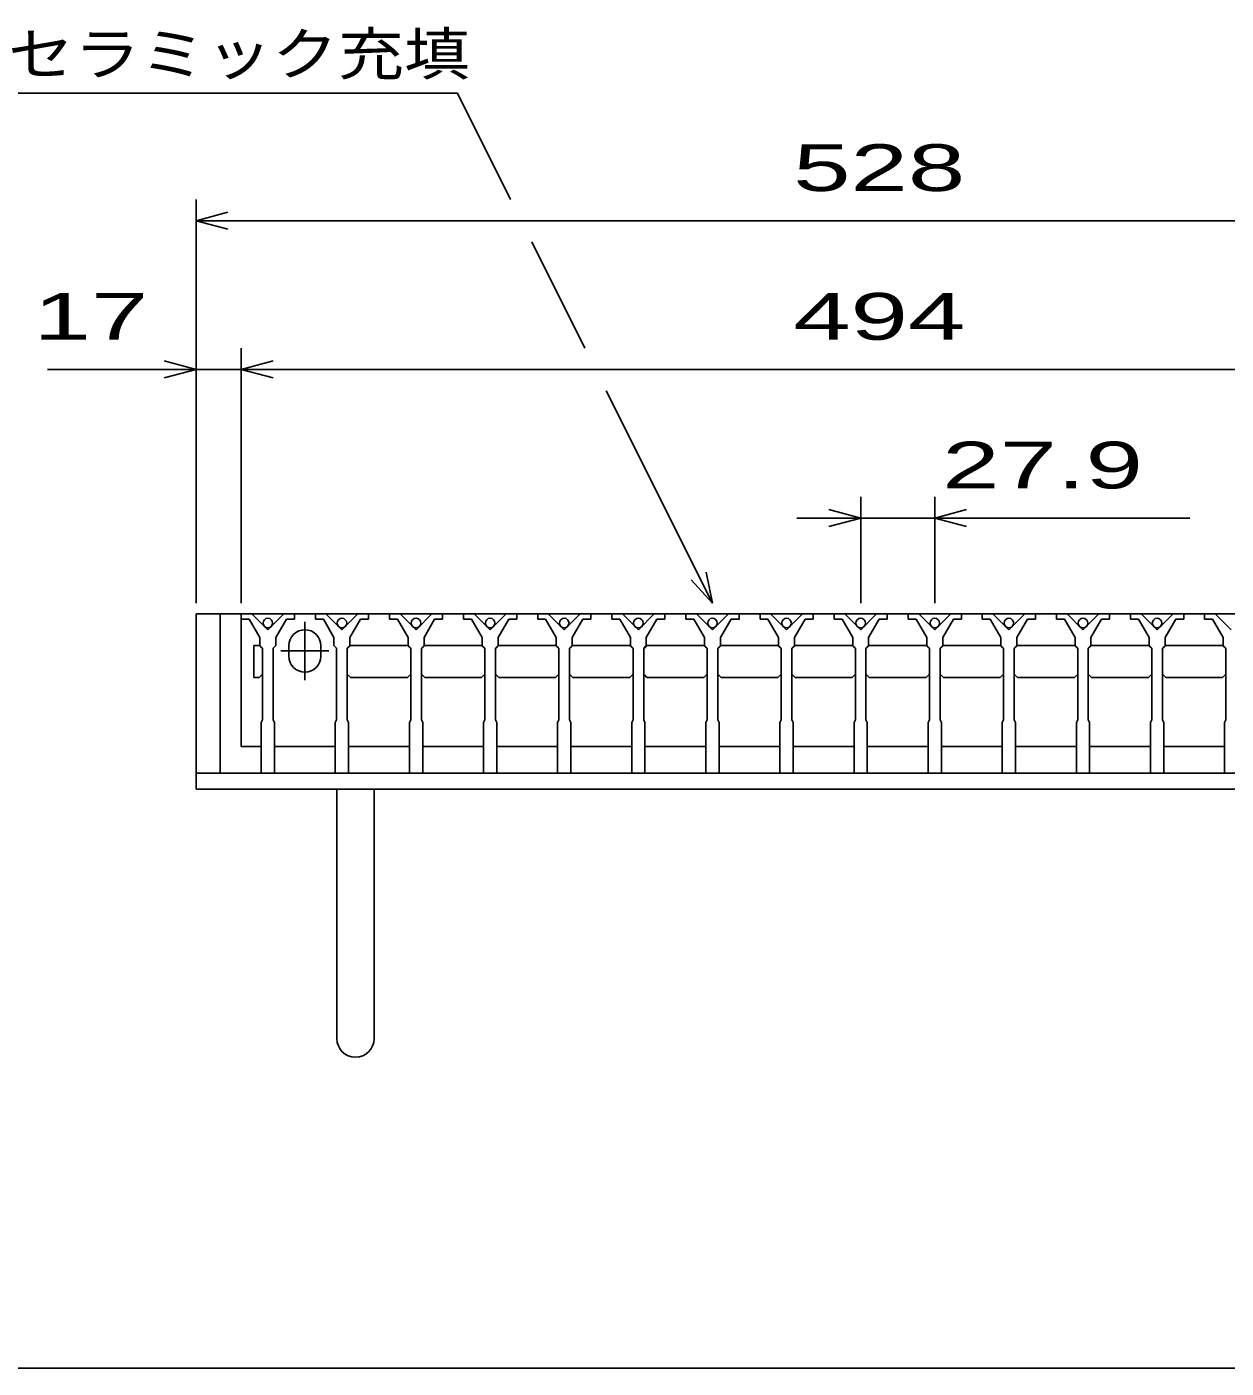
# Model space of a CAD drawing. Units: millimetres, scale not verified. Extents: x -1456 to 1379, y -1028 to 847.
# Drawn here: x -1070 to -619, y -913 to -408 of the extents above; entities that cross this region are included whole.
import ezdxf
from ezdxf.enums import TextEntityAlignment as Align

# ---------------------------------------------------------------- set-up
doc = ezdxf.new("R2010")
doc.units = ezdxf.units.MM
doc.header["$LTSCALE"] = 8
for name, color, linetype, lineweight in [('0_2', 150, 'Continuous', 25), ('16', 3, 'Continuous', 25), ('19', 6, 'Continuous', 25), ('22', 2, 'Continuous', 25)]:
    doc.layers.add(name, color=color, linetype=linetype, lineweight=lineweight)
doc.styles.add('ベクトル', font='')
doc.styles.get('ベクトル').set_extended_font_data('ベクトル')

msp = doc.modelspace()

# ---------------------------------------------------------------- linework, layer by layer
at = {"layer": '0_2'}
msp.add_line((1379.2, -912.8), (-1388.8, -912.8), dxfattribs=at)
at = {"layer": '16'}
for p, q in [((-989.4, -628.7), (-989.4, -630.7)), ((-985.4, -628.7), (-989.4, -628.7)), ((-989.4, -628.7), (-495.4, -628.7)), ((-989.4, -628.7), (-989.4, -678.7)), ((-989.4, -630.7), (-986.4, -630.7)), ((-986.4, -630.7), (-982.4, -637.7)), ((-979.4, -634.7), (-985.4, -628.7)), ((-973.4, -628.7), (-979.4, -634.7)), ((-976.4, -637.7), (-972.4, -630.7)), ((-969.4, -628.7), (-973.4, -628.7)), ((-972.4, -630.7), (-969.4, -630.7)), ((-969.4, -630.7), (-969.4, -628.7)), ((-961.5, -628.7), (-961.5, -630.7)), ((-957.5, -628.7), (-961.5, -628.7)), ((-961.5, -630.7), (-958.5, -630.7)), ((-958.5, -630.7), (-954.5, -637.7)), ((-951.5, -634.7), (-957.5, -628.7)), ((-945.5, -628.7), (-951.5, -634.7)), ((-948.5, -637.7), (-944.5, -630.7)), ((-941.5, -628.7), (-945.5, -628.7)), ((-944.5, -630.7), (-941.5, -630.7)), ((-941.5, -630.7), (-941.5, -628.7)), ((-933.6, -628.7), (-933.6, -630.7)), ((-929.6, -628.7), (-933.6, -628.7)), ((-933.6, -630.7), (-930.6, -630.7)), ((-930.6, -630.7), (-926.6, -637.7)), ((-923.6, -634.7), (-929.6, -628.7)), ((-917.6, -628.7), (-923.6, -634.7)), ((-920.6, -637.7), (-916.6, -630.7)), ((-913.6, -628.7), (-917.6, -628.7)), ((-916.6, -630.7), (-913.6, -630.7)), ((-913.6, -630.7), (-913.6, -628.7)), ((-905.7, -628.7), (-905.7, -630.7)), ((-901.7, -628.7), (-905.7, -628.7)), ((-905.7, -630.7), (-902.7, -630.7)), ((-902.7, -630.7), (-898.7, -637.7)), ((-895.7, -634.7), (-901.7, -628.7)), ((-889.7, -628.7), (-895.7, -634.7)), ((-892.7, -637.7), (-888.7, -630.7)), ((-885.7, -628.7), (-889.7, -628.7)), ((-888.7, -630.7), (-885.7, -630.7)), ((-885.7, -630.7), (-885.7, -628.7)), ((-877.8, -628.7), (-877.8, -630.7)), ((-873.8, -628.7), (-877.8, -628.7)), ((-877.8, -630.7), (-874.8, -630.7)), ((-874.8, -630.7), (-870.8, -637.7)), ((-867.8, -634.7), (-873.8, -628.7)), ((-861.8, -628.7), (-867.8, -634.7)), ((-864.8, -637.7), (-860.8, -630.7)), ((-857.8, -628.7), (-861.8, -628.7)), ((-860.8, -630.7), (-857.8, -630.7)), ((-857.8, -630.7), (-857.8, -628.7)), ((-849.9, -628.7), (-849.9, -630.7)), ((-845.9, -628.7), (-849.9, -628.7)), ((-849.9, -630.7), (-846.9, -630.7)), ((-846.9, -630.7), (-842.9, -637.7)), ((-839.9, -634.7), (-845.9, -628.7)), ((-833.9, -628.7), (-839.9, -634.7)), ((-836.9, -637.7), (-832.9, -630.7)), ((-829.9, -628.7), (-833.9, -628.7)), ((-832.9, -630.7), (-829.9, -630.7)), ((-829.9, -630.7), (-829.9, -628.7)), ((-822, -628.7), (-822, -630.7)), ((-818, -628.7), (-822, -628.7)), ((-822, -630.7), (-819, -630.7)), ((-819, -630.7), (-815, -637.7)), ((-812, -634.7), (-818, -628.7)), ((-806, -628.7), (-812, -634.7)), ((-809, -637.7), (-805, -630.7)), ((-802, -628.7), (-806, -628.7)), ((-805, -630.7), (-802, -630.7)), ((-802, -630.7), (-802, -628.7)), ((-794.1, -628.7), (-794.1, -630.7)), ((-790.1, -628.7), (-794.1, -628.7)), ((-794.1, -630.7), (-791.1, -630.7)), ((-791.1, -630.7), (-787.1, -637.7)), ((-784.1, -634.7), (-790.1, -628.7)), ((-778.1, -628.7), (-784.1, -634.7)), ((-781.1, -637.7), (-777.1, -630.7)), ((-774.1, -628.7), (-778.1, -628.7)), ((-777.1, -630.7), (-774.1, -630.7)), ((-774.1, -630.7), (-774.1, -628.7)), ((-766.2, -628.7), (-766.2, -630.7)), ((-762.2, -628.7), (-766.2, -628.7)), ((-766.2, -630.7), (-763.2, -630.7)), ((-763.2, -630.7), (-759.2, -637.7)), ((-756.2, -634.7), (-762.2, -628.7)), ((-750.2, -628.7), (-756.2, -634.7)), ((-753.2, -637.7), (-749.2, -630.7)), ((-746.2, -628.7), (-750.2, -628.7)), ((-749.2, -630.7), (-746.2, -630.7)), ((-746.2, -630.7), (-746.2, -628.7)), ((-738.3, -628.7), (-738.3, -630.7)), ((-734.3, -628.7), (-738.3, -628.7)), ((-738.3, -630.7), (-735.3, -630.7)), ((-735.3, -630.7), (-731.3, -637.7)), ((-728.3, -634.7), (-734.3, -628.7)), ((-722.3, -628.7), (-728.3, -634.7)), ((-725.3, -637.7), (-721.3, -630.7)), ((-718.3, -628.7), (-722.3, -628.7)), ((-721.3, -630.7), (-718.3, -630.7)), ((-718.3, -630.7), (-718.3, -628.7)), ((-710.4, -628.7), (-710.4, -630.7)), ((-706.4, -628.7), (-710.4, -628.7)), ((-710.4, -630.7), (-707.4, -630.7)), ((-707.4, -630.7), (-703.4, -637.7)), ((-700.4, -634.7), (-706.4, -628.7)), ((-694.4, -628.7), (-700.4, -634.7)), ((-697.4, -637.7), (-693.4, -630.7)), ((-690.4, -628.7), (-694.4, -628.7)), ((-693.4, -630.7), (-690.4, -630.7)), ((-690.4, -630.7), (-690.4, -628.7)), ((-682.5, -628.7), (-682.5, -630.7)), ((-678.5, -628.7), (-682.5, -628.7)), ((-682.5, -630.7), (-679.5, -630.7)), ((-679.5, -630.7), (-675.5, -637.7)), ((-672.5, -634.7), (-678.5, -628.7)), ((-666.5, -628.7), (-672.5, -634.7)), ((-669.5, -637.7), (-665.5, -630.7)), ((-662.5, -628.7), (-666.5, -628.7)), ((-665.5, -630.7), (-662.5, -630.7)), ((-662.5, -630.7), (-662.5, -628.7)), ((-654.6, -628.7), (-654.6, -630.7)), ((-650.6, -628.7), (-654.6, -628.7)), ((-654.6, -630.7), (-651.6, -630.7)), ((-651.6, -630.7), (-647.6, -637.7)), ((-644.6, -634.7), (-650.6, -628.7)), ((-638.6, -628.7), (-644.6, -634.7)), ((-641.6, -637.7), (-637.6, -630.7)), ((-634.6, -628.7), (-638.6, -628.7)), ((-637.6, -630.7), (-634.6, -630.7)), ((-634.6, -630.7), (-634.6, -628.7)), ((-626.7, -628.7), (-626.7, -630.7)), ((-622.7, -628.7), (-626.7, -628.7)), ((-626.7, -630.7), (-623.7, -630.7)), ((-623.7, -630.7), (-619.7, -637.7)), ((-616.7, -634.7), (-622.7, -628.7)), ((-965.45, -631.7), (-965.45, -653.7)), ((-982.65, -640.7), (-984.65, -640.7)), ((-984.65, -640.7), (-984.65, -652.7)), ((-981.65, -641.7), (-982.65, -640.7)), ((-982.4, -637.7), (-982.4, -640.7)), ((-982.4, -640.7), (-981.4, -641.7)), ((-977.4, -641.7), (-976.4, -640.7)), ((-976.4, -640.7), (-976.4, -637.7)), ((-971.45, -640.7), (-971.45, -644.7)), ((-959.45, -644.7), (-959.45, -640.7)), ((-954.5, -637.7), (-954.5, -640.7)), ((-954.5, -640.7), (-953.5, -641.7)), ((-949.5, -641.7), (-948.5, -640.7)), ((-949.25, -641.7), (-948.25, -640.7)), ((-948.5, -640.7), (-948.5, -637.7)), ((-948.25, -640.7), (-926.85, -640.7)), ((-926.85, -640.7), (-925.85, -641.7)), ((-926.6, -637.7), (-926.6, -640.7)), ((-926.6, -640.7), (-925.6, -641.7)), ((-921.6, -641.7), (-920.6, -640.7)), ((-921.35, -641.7), (-920.35, -640.7)), ((-920.6, -640.7), (-920.6, -637.7)), ((-920.35, -640.7), (-898.95, -640.7)), ((-898.95, -640.7), (-897.95, -641.7)), ((-898.7, -637.7), (-898.7, -640.7)), ((-898.7, -640.7), (-897.7, -641.7)), ((-893.7, -641.7), (-892.7, -640.7)), ((-893.45, -641.7), (-892.45, -640.7)), ((-892.7, -640.7), (-892.7, -637.7)), ((-892.45, -640.7), (-871.05, -640.7)), ((-871.05, -640.7), (-870.05, -641.7)), ((-870.8, -637.7), (-870.8, -640.7)), ((-870.8, -640.7), (-869.8, -641.7)), ((-865.8, -641.7), (-864.8, -640.7)), ((-865.55, -641.7), (-864.55, -640.7)), ((-864.8, -640.7), (-864.8, -637.7)), ((-864.55, -640.7), (-843.15, -640.7)), ((-843.15, -640.7), (-842.15, -641.7)), ((-842.9, -637.7), (-842.9, -640.7)), ((-842.9, -640.7), (-841.9, -641.7)), ((-837.9, -641.7), (-836.9, -640.7)), ((-837.65, -641.7), (-836.65, -640.7)), ((-836.9, -640.7), (-836.9, -637.7)), ((-836.65, -640.7), (-815.25, -640.7)), ((-815.25, -640.7), (-814.25, -641.7)), ((-815, -637.7), (-815, -640.7)), ((-815, -640.7), (-814, -641.7)), ((-810, -641.7), (-809, -640.7)), ((-809.75, -641.7), (-808.75, -640.7)), ((-809, -640.7), (-809, -637.7)), ((-808.75, -640.7), (-787.35, -640.7)), ((-787.35, -640.7), (-786.35, -641.7)), ((-787.1, -637.7), (-787.1, -640.7)), ((-787.1, -640.7), (-786.1, -641.7)), ((-782.1, -641.7), (-781.1, -640.7)), ((-781.85, -641.7), (-780.85, -640.7)), ((-781.1, -640.7), (-781.1, -637.7)), ((-780.85, -640.7), (-759.45, -640.7)), ((-759.45, -640.7), (-758.45, -641.7)), ((-759.2, -637.7), (-759.2, -640.7)), ((-759.2, -640.7), (-758.2, -641.7)), ((-754.2, -641.7), (-753.2, -640.7)), ((-753.95, -641.7), (-752.95, -640.7)), ((-753.2, -640.7), (-753.2, -637.7)), ((-752.95, -640.7), (-731.55, -640.7)), ((-731.55, -640.7), (-730.55, -641.7)), ((-731.3, -637.7), (-731.3, -640.7)), ((-731.3, -640.7), (-730.3, -641.7)), ((-726.3, -641.7), (-725.3, -640.7)), ((-726.05, -641.7), (-725.05, -640.7)), ((-725.3, -640.7), (-725.3, -637.7)), ((-725.05, -640.7), (-703.65, -640.7)), ((-703.65, -640.7), (-702.65, -641.7)), ((-703.4, -637.7), (-703.4, -640.7)), ((-703.4, -640.7), (-702.4, -641.7)), ((-698.4, -641.7), (-697.4, -640.7)), ((-698.15, -641.7), (-697.15, -640.7)), ((-697.4, -640.7), (-697.4, -637.7)), ((-697.15, -640.7), (-675.75, -640.7)), ((-675.75, -640.7), (-674.75, -641.7)), ((-675.5, -637.7), (-675.5, -640.7)), ((-675.5, -640.7), (-674.5, -641.7)), ((-670.5, -641.7), (-669.5, -640.7)), ((-670.25, -641.7), (-669.25, -640.7)), ((-669.5, -640.7), (-669.5, -637.7)), ((-669.25, -640.7), (-647.85, -640.7)), ((-647.85, -640.7), (-646.85, -641.7)), ((-647.6, -637.7), (-647.6, -640.7)), ((-647.6, -640.7), (-646.6, -641.7)), ((-642.6, -641.7), (-641.6, -640.7)), ((-642.35, -641.7), (-641.35, -640.7)), ((-641.6, -640.7), (-641.6, -637.7)), ((-641.35, -640.7), (-619.95, -640.7)), ((-619.95, -640.7), (-618.95, -641.7)), ((-619.7, -637.7), (-619.7, -640.7)), ((-619.7, -640.7), (-618.7, -641.7)), ((-981.4, -641.7), (-981.4, -668.7)), ((-977.4, -668.7), (-977.4, -641.7)), ((-974.45, -642.7), (-956.45, -642.7)), ((-953.5, -641.7), (-953.5, -668.7)), ((-949.5, -668.7), (-949.5, -641.7)), ((-925.6, -641.7), (-925.6, -668.7)), ((-921.6, -668.7), (-921.6, -641.7)), ((-897.7, -641.7), (-897.7, -668.7)), ((-893.7, -668.7), (-893.7, -641.7)), ((-869.8, -641.7), (-869.8, -668.7)), ((-865.8, -668.7), (-865.8, -641.7)), ((-841.9, -641.7), (-841.9, -668.7)), ((-837.9, -668.7), (-837.9, -641.7)), ((-814, -641.7), (-814, -668.7)), ((-810, -668.7), (-810, -641.7)), ((-786.1, -641.7), (-786.1, -668.7)), ((-782.1, -668.7), (-782.1, -641.7)), ((-758.2, -641.7), (-758.2, -668.7)), ((-754.2, -668.7), (-754.2, -641.7)), ((-730.3, -641.7), (-730.3, -668.7)), ((-726.3, -668.7), (-726.3, -641.7)), ((-702.4, -641.7), (-702.4, -668.7)), ((-698.4, -668.7), (-698.4, -641.7)), ((-674.5, -641.7), (-674.5, -668.7)), ((-670.5, -668.7), (-670.5, -641.7)), ((-646.6, -641.7), (-646.6, -668.7)), ((-642.6, -668.7), (-642.6, -641.7)), ((-618.7, -641.7), (-618.7, -668.7)), ((-984.65, -652.7), (-982.65, -652.7)), ((-982.65, -652.7), (-981.65, -651.7)), ((-948.25, -652.7), (-949.25, -651.7)), ((-926.85, -652.7), (-948.25, -652.7)), ((-925.85, -651.7), (-926.85, -652.7)), ((-920.35, -652.7), (-921.35, -651.7)), ((-898.95, -652.7), (-920.35, -652.7)), ((-897.95, -651.7), (-898.95, -652.7)), ((-892.45, -652.7), (-893.45, -651.7)), ((-871.05, -652.7), (-892.45, -652.7)), ((-870.05, -651.7), (-871.05, -652.7)), ((-864.55, -652.7), (-865.55, -651.7)), ((-843.15, -652.7), (-864.55, -652.7)), ((-842.15, -651.7), (-843.15, -652.7)), ((-836.65, -652.7), (-837.65, -651.7)), ((-815.25, -652.7), (-836.65, -652.7)), ((-814.25, -651.7), (-815.25, -652.7)), ((-808.75, -652.7), (-809.75, -651.7)), ((-787.35, -652.7), (-808.75, -652.7)), ((-786.35, -651.7), (-787.35, -652.7)), ((-780.85, -652.7), (-781.85, -651.7)), ((-759.45, -652.7), (-780.85, -652.7)), ((-758.45, -651.7), (-759.45, -652.7)), ((-752.95, -652.7), (-753.95, -651.7)), ((-731.55, -652.7), (-752.95, -652.7)), ((-730.55, -651.7), (-731.55, -652.7)), ((-725.05, -652.7), (-726.05, -651.7)), ((-703.65, -652.7), (-725.05, -652.7)), ((-702.65, -651.7), (-703.65, -652.7)), ((-697.15, -652.7), (-698.15, -651.7)), ((-675.75, -652.7), (-697.15, -652.7)), ((-674.75, -651.7), (-675.75, -652.7)), ((-669.25, -652.7), (-670.25, -651.7)), ((-647.85, -652.7), (-669.25, -652.7)), ((-646.85, -651.7), (-647.85, -652.7)), ((-641.35, -652.7), (-642.35, -651.7)), ((-619.95, -652.7), (-641.35, -652.7)), ((-618.95, -651.7), (-619.95, -652.7)), ((-981.4, -668.7), (-981.9, -669.7)), ((-981.9, -669.7), (-981.9, -688.7)), ((-976.9, -669.7), (-977.4, -668.7)), ((-976.9, -688.7), (-976.9, -669.7)), ((-953.5, -668.7), (-954, -669.7)), ((-954, -669.7), (-954, -688.7)), ((-949, -669.7), (-949.5, -668.7)), ((-949, -688.7), (-949, -669.7)), ((-925.6, -668.7), (-926.1, -669.7)), ((-926.1, -669.7), (-926.1, -688.7)), ((-921.1, -669.7), (-921.6, -668.7)), ((-921.1, -688.7), (-921.1, -669.7)), ((-897.7, -668.7), (-898.2, -669.7)), ((-898.2, -669.7), (-898.2, -688.7)), ((-893.2, -669.7), (-893.7, -668.7)), ((-893.2, -688.7), (-893.2, -669.7)), ((-869.8, -668.7), (-870.3, -669.7)), ((-870.3, -669.7), (-870.3, -688.7)), ((-865.3, -669.7), (-865.8, -668.7)), ((-865.3, -688.7), (-865.3, -669.7)), ((-841.9, -668.7), (-842.4, -669.7)), ((-842.4, -669.7), (-842.4, -688.7)), ((-837.4, -669.7), (-837.9, -668.7)), ((-837.4, -688.7), (-837.4, -669.7)), ((-814, -668.7), (-814.5, -669.7)), ((-814.5, -669.7), (-814.5, -688.7)), ((-809.5, -669.7), (-810, -668.7)), ((-809.5, -688.7), (-809.5, -669.7)), ((-786.1, -668.7), (-786.6, -669.7)), ((-786.6, -669.7), (-786.6, -688.7)), ((-781.6, -669.7), (-782.1, -668.7)), ((-781.6, -688.7), (-781.6, -669.7)), ((-758.2, -668.7), (-758.7, -669.7)), ((-758.7, -669.7), (-758.7, -688.7)), ((-753.7, -669.7), (-754.2, -668.7)), ((-753.7, -688.7), (-753.7, -669.7)), ((-730.3, -668.7), (-730.8, -669.7)), ((-730.8, -669.7), (-730.8, -688.7)), ((-725.8, -669.7), (-726.3, -668.7)), ((-725.8, -688.7), (-725.8, -669.7)), ((-702.4, -668.7), (-702.9, -669.7)), ((-702.9, -669.7), (-702.9, -688.7)), ((-697.9, -669.7), (-698.4, -668.7)), ((-697.9, -688.7), (-697.9, -669.7)), ((-674.5, -668.7), (-675, -669.7)), ((-675, -669.7), (-675, -688.7)), ((-670, -669.7), (-670.5, -668.7)), ((-670, -688.7), (-670, -669.7)), ((-646.6, -668.7), (-647.1, -669.7)), ((-647.1, -669.7), (-647.1, -688.7)), ((-642.1, -669.7), (-642.6, -668.7)), ((-642.1, -688.7), (-642.1, -669.7)), ((-618.7, -668.7), (-619.2, -669.7)), ((-619.2, -669.7), (-619.2, -688.7)), ((-989.4, -678.7), (-981.9, -678.7)), ((-976.9, -678.7), (-954, -678.7)), ((-949, -678.7), (-926.1, -678.7)), ((-921.1, -678.7), (-898.2, -678.7)), ((-893.2, -678.7), (-870.3, -678.7)), ((-865.3, -678.7), (-842.4, -678.7)), ((-837.4, -678.7), (-814.5, -678.7)), ((-809.5, -678.7), (-786.6, -678.7)), ((-781.6, -678.7), (-758.7, -678.7)), ((-753.7, -678.7), (-730.8, -678.7)), ((-725.8, -678.7), (-702.9, -678.7)), ((-697.9, -678.7), (-675, -678.7)), ((-670, -678.7), (-647.1, -678.7)), ((-642.1, -678.7), (-619.2, -678.7)), ((-981.9, -688.7), (-976.9, -688.7)), ((-954, -688.7), (-949, -688.7)), ((-926.1, -688.7), (-921.1, -688.7)), ((-898.2, -688.7), (-893.2, -688.7)), ((-870.3, -688.7), (-865.3, -688.7)), ((-842.4, -688.7), (-837.4, -688.7)), ((-814.5, -688.7), (-809.5, -688.7)), ((-786.6, -688.7), (-781.6, -688.7)), ((-758.7, -688.7), (-753.7, -688.7)), ((-730.8, -688.7), (-725.8, -688.7)), ((-702.9, -688.7), (-697.9, -688.7)), ((-675, -688.7), (-670, -688.7)), ((-647.1, -688.7), (-642.1, -688.7)), ((-619.2, -688.7), (-614.2, -688.7))]:
    msp.add_line(p, q, dxfattribs=at)
for centre in [(-979.4, -632.2), (-951.5, -632.2), (-923.6, -632.2), (-895.7, -632.2), (-867.8, -632.2), (-839.9, -632.2), (-812, -632.2), (-784.1, -632.2), (-756.2, -632.2), (-728.3, -632.2), (-700.4, -632.2), (-672.5, -632.2), (-644.6, -632.2)]:
    msp.add_circle(centre, 1.8, dxfattribs=at)
for centre, start, end in [((-965.45, -640.7), 0, 180), ((-965.45, -644.7), 180, 0)]:
    msp.add_arc(centre, 6, start, end, dxfattribs=at)
at = {"layer": '19'}
for p, q in [((-989.4, -628.7), (-1006.4, -628.7)), ((-1006.4, -628.7), (-1006.4, -694.7)), ((-997.4, -688.7), (-997.4, -628.7)), ((-997.4, -688.7), (-1006.4, -688.7)), ((-487.4, -688.7), (-997.4, -688.7)), ((-1006.4, -694.7), (-478.4, -694.7)), ((-953.4, -694.7), (-953.4, -788.7)), ((-939.4, -788.7), (-939.4, -694.7))]:
    msp.add_line(p, q, dxfattribs=at)
msp.add_arc((-946.4, -788.7), 7, 180, 0, dxfattribs=at)
at = {"layer": '22', "color": 4}
for p, q in [((-1084, -432.7), (-908, -432.7)), ((-888, -472.7), (-908, -432.7)), ((-1006.4, -624.7), (-1006.4, -472.7)), ((-1006.4, -480.7), (-994.4, -477.5)), ((-994.4, -483.9), (-1006.4, -480.7)), ((-1006.4, -480.7), (-478.4, -480.7)), ((-860, -528.7), (-880, -488.7)), ((-1006.4, -624.7), (-1006.4, -528.7)), ((-989.4, -624.7), (-989.4, -528.7)), ((-1006.4, -536.7), (-1018.4, -533.5)), ((-989.4, -536.7), (-977.4, -533.5)), ((-1062.4, -536.7), (-1006.4, -536.7)), ((-1018.4, -539.9), (-1006.4, -536.7)), ((-1006.4, -536.7), (-989.4, -536.7)), ((-977.4, -539.9), (-989.4, -536.7)), ((-989.4, -536.7), (-495.4, -536.7)), ((-812, -624.7), (-852, -544.7)), ((-756.2, -624.7), (-756.2, -584.7)), ((-728.3, -584.7), (-728.3, -624.7)), ((-756.2, -592.7), (-768.2, -589.5)), ((-728.3, -592.7), (-716.3, -589.5)), ((-756.2, -592.7), (-780.2, -592.7)), ((-768.2, -595.9), (-756.2, -592.7)), ((-756.2, -592.7), (-728.3, -592.7)), ((-716.3, -595.9), (-728.3, -592.7)), ((-728.3, -592.7), (-632.3, -592.7)), ((-812, -624.7), (-820, -615.9)), ((-812, -624.7), (-814.4, -613.02))]:
    msp.add_line(p, q, dxfattribs=at)

# ---------------------------------------------------------------- texts
at = {"layer": '22', "style": 'ベクトル'}
for s, height, width, p in [('セラミック充填', 15.84, 1.15, (-1077.2, -417.9)), (' 528 ', 17.6, 1.65, (-792.4, -460.7)), (' 17 ', 17.6, 1.65, (-1078.4, -516.7)), (' 494 ', 17.6, 1.65, (-792.4, -516.7)), (' 27.9 ', 17.6, 1.65, (-736.3, -572.7))]:
    msp.add_text(s, height=height, dxfattribs=dict(at, width=width)).set_placement(p, align=Align.MIDDLE_LEFT)

doc.saveas('drawing.dxf')
